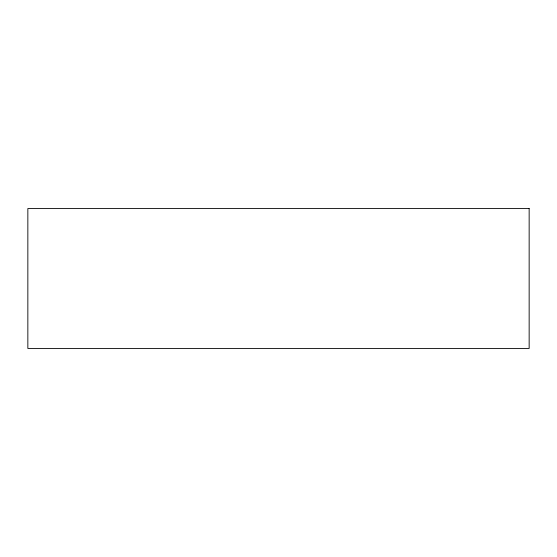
<?xml version="1.0" encoding="UTF-8"?>
<svg xmlns="http://www.w3.org/2000/svg" width="557" height="557" viewBox="0 0 557 557"><rect width="100%" height="100%" fill="white"/><g stroke="black" fill="none" stroke-linecap="round" stroke-linejoin="round"><path stroke-width="0.84" d="M529.15 208.548L27.85 208.548L27.85 348.452L529.15 348.452L529.15 208.548"/></g></svg>
